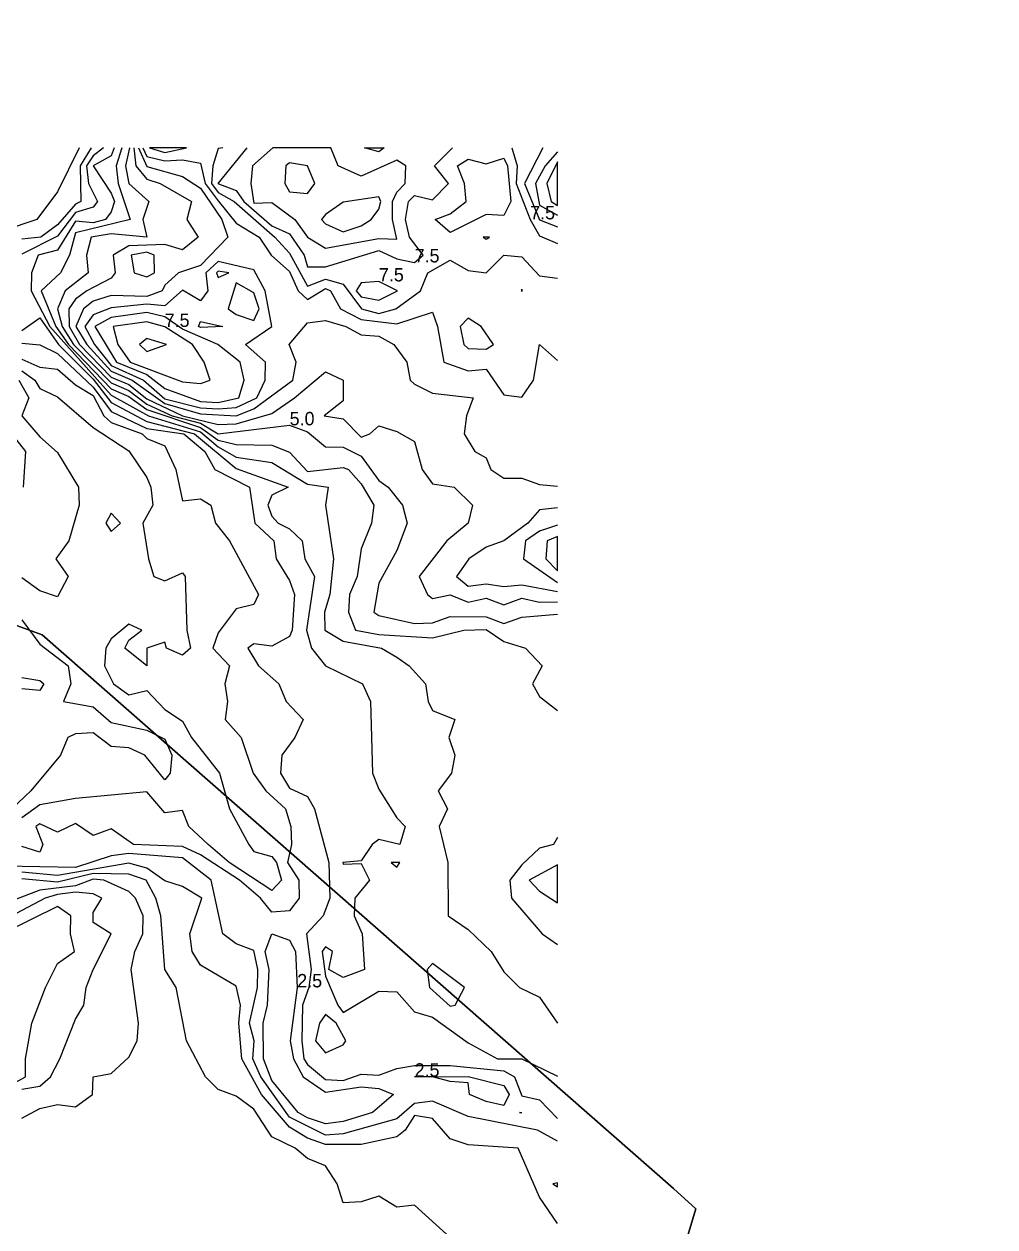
# Model space of a CAD drawing. Header units: metres. Extents: x 304729 to 308942, y 6403920 to 6405836.
# Drawn here: x 305620.2 to 305729, y 6404459.2 to 6404593.9 of the extents above; entities that cross this region are included whole.
import ezdxf

# ---------------------------------------------------------------- set-up
doc = ezdxf.new("R2010")
doc.units = ezdxf.units.M
for name, color, linetype in [('FASTIGHETSGRANSER', 7, 'Continuous'), ('HOJDKURVOR_GRUND', 4, 'Continuous'), ('HOJDKURVOR_STOD', 6, 'Continuous'), ('HOJDKURVOR_TEXT', 2, 'Continuous'), ('LILLEBY_4_8', 5, 'Continuous')]:
    doc.layers.add(name, color=color, linetype=linetype)

msp = doc.modelspace()

# ---------------------------------------------------------------- linework, layer by layer
at = {"layer": 'FASTIGHETSGRANSER'}
msp.add_lwpolyline([(305194.17, 6404796.311), (305248.461, 6404753.573), (305425.875, 6404616.253), (305445.572, 6404610.011), (305510.987, 6404589.282), (305538.828, 6404586.862), (305574.392, 6404542.914), (305622.258, 6404525.46), (305693.017, 6404463.466), (305695.515, 6404461.196), (305692.317, 6404450.639), (305682.784, 6404419.603), (305707.41, 6404408.206), (305733.318, 6404395.966)], dxfattribs=at)
at = {"layer": 'HOJDKURVOR_GRUND'}
for points in [[(305627.78, 6404580, 3), (305626.54, 6404578, 3), (305626.61, 6404574, 3), (305626, 6404573.69, 3), (305624, 6404571.39, 3), (305622.14, 6404570, 3), (305620, 6404569.8, 3)], [(305629.15, 6404580, 3.5), (305628, 6404579.1, 3.5), (305627.26, 6404578, 3.5), (305627.47, 6404576, 3.5), (305628.49, 6404574, 3.5), (305628, 6404573.37, 3.5), (305626, 6404572.78, 3.5), (305624, 6404570.13, 3.5), (305620, 6404568.1, 3.5)], [(305630.33, 6404580, 4), (305630, 6404579.1, 4), (305627.99, 6404578, 4), (305630, 6404574.94, 4), (305630.36, 6404574, 4), (305630, 6404572.86, 4), (305629.37, 6404572, 4), (305628, 6404571.6, 4), (305626, 6404571.81, 4), (305624, 6404568.57, 4), (305621.81, 6404568, 4), (305621.07, 6404566, 4), (305621.06, 6404564, 4), (305623.13, 6404560, 4), (305630, 6404552.33, 4), (305634.19, 6404550, 4), (305640, 6404548.21, 4), (305642, 6404546.54, 4), (305644, 6404545.38, 4), (305648, 6404544.79, 4), (305652, 6404542.34, 4), (305654.33, 6404542, 4), (305654, 6404540, 4), (305654.93, 6404534, 4), (305654.52, 6404530, 4), (305653.89, 6404528, 4), (305653.96, 6404526, 4), (305656, 6404524.76, 4), (305660.29, 6404524, 4), (305662, 6404522.96, 4), (305663.38, 6404522, 4), (305665.23, 6404520, 4), (305665.5, 6404518, 4), (305666, 6404517, 4), (305668.5, 6404516, 4), (305667.85, 6404514, 4), (305668.5, 6404512, 4), (305668.13, 6404510, 4), (305666.62, 6404508, 4), (305667.68, 6404506, 4), (305666.75, 6404504, 4), (305667.71, 6404500, 4), (305667.75, 6404494, 4), (305670, 6404492.5, 4), (305672.57, 6404490, 4), (305674, 6404487.75, 4), (305675.75, 6404486, 4), (305678, 6404484.89, 4), (305680, 6404482, 4)], [(305631.2, 6404580, 4.5), (305630.56, 6404578, 4.5), (305630.78, 6404576, 4.5), (305632.12, 6404572, 4.5), (305626, 6404570.48, 4.5), (305625.33, 6404568, 4.5), (305624.34, 6404566, 4.5), (305622.18, 6404564, 4.5), (305623.8, 6404560, 4.5), (305625.22, 6404558, 4.5), (305630, 6404553.01, 4.5), (305632, 6404552.17, 4.5), (305634, 6404550.7, 4.5), (305640, 6404548.7, 4.5), (305642, 6404547.27, 4.5), (305644, 6404546.8, 4.5), (305648, 6404546.73, 4.5), (305650, 6404545.95, 4.5), (305652, 6404543.77, 4.5), (305656, 6404544.21, 4.5), (305656.59, 6404544, 4.5), (305658, 6404542.4, 4.5), (305659.44, 6404540, 4.5), (305659.17, 6404538, 4.5), (305658, 6404535.11, 4.5), (305657.55, 6404532, 4.5), (305656.7, 6404530, 4.5), (305656.61, 6404528, 4.5), (305657.36, 6404526, 4.5), (305660, 6404525.51, 4.5), (305666, 6404525.15, 4.5), (305669.5, 6404526, 4.5), (305672, 6404526.09, 4.5), (305674, 6404524.75, 4.5), (305676.43, 6404524, 4.5), (305678.29, 6404522, 4.5), (305677.2, 6404520, 4.5), (305678, 6404518.57, 4.5), (305680, 6404517, 4.5)], [(305632.54, 6404580, 5.5), (305632.75, 6404578, 5.5), (305634, 6404576.49, 5.5), (305635.48, 6404576, 5.5), (305639, 6404574, 5.5), (305638.47, 6404572, 5.5), (305639.75, 6404570, 5.5), (305638, 6404568.6, 5.5), (305636, 6404569.2, 5.5), (305632, 6404569.03, 5.5), (305630.23, 6404568, 5.5), (305630.44, 6404566, 5.5), (305630, 6404565.41, 5.5), (305627.28, 6404564, 5.5), (305626, 6404563.06, 5.5), (305625.28, 6404562, 5.5), (305625.29, 6404560, 5.5), (305626.47, 6404558, 5.5), (305630, 6404554.35, 5.5), (305632, 6404553.52, 5.5), (305634, 6404551.91, 5.5), (305638, 6404550.02, 5.5), (305642, 6404549.04, 5.5), (305644, 6404549.1, 5.5), (305648, 6404550.27, 5.5), (305650.55, 6404552, 5.5), (305654, 6404554.94, 5.5), (305656, 6404554, 5.5), (305656, 6404551.67, 5.5), (305653.86, 6404550, 5.5), (305656, 6404549.67, 5.5), (305658, 6404547.61, 5.5), (305659, 6404548, 5.5), (305660, 6404548.9, 5.5), (305662, 6404548.25, 5.5), (305664, 6404547.14, 5.5), (305664.86, 6404544, 5.5), (305666, 6404542.4, 5.5), (305668.44, 6404542, 5.5), (305670.47, 6404540, 5.5), (305670, 6404538, 5.5), (305667.6, 6404536, 5.5), (305664.5, 6404532, 5.5), (305665.43, 6404530, 5.5), (305666, 6404529.53, 5.5), (305668, 6404529.95, 5.5), (305670, 6404529.12, 5.5), (305672, 6404529.57, 5.5), (305674, 6404528.82, 5.5), (305676, 6404529.58, 5.5), (305678, 6404529.14, 5.5), (305680, 6404529.17, 5.5)], [(305633.05, 6404580, 6), (305634, 6404577.94, 6), (305638, 6404576.79, 6), (305640, 6404575.5, 6), (305642.39, 6404572, 6), (305643.06, 6404570, 6), (305640, 6404566.83, 6), (305637.53, 6404566, 6), (305636, 6404564.63, 6), (305635.73, 6404564, 6), (305634, 6404563.36, 6), (305630, 6404563.47, 6), (305628, 6404562.84, 6), (305626.92, 6404562, 6), (305626.06, 6404560, 6), (305627.28, 6404558, 6), (305630, 6404554.99, 6), (305632.36, 6404554, 6), (305636, 6404551.39, 6), (305640, 6404550.22, 6), (305644, 6404550, 6), (305646, 6404550.77, 6), (305650.35, 6404554, 6), (305650.72, 6404556, 6), (305649.93, 6404558, 6), (305652, 6404560.42, 6), (305654, 6404560.69, 6), (305656.29, 6404560, 6), (305658, 6404559.08, 6), (305660, 6404558.91, 6), (305661.67, 6404558, 6), (305663.14, 6404556, 6), (305663.51, 6404554, 6), (305664, 6404553.53, 6), (305666, 6404552.53, 6), (305670.57, 6404552, 6), (305669.82, 6404550, 6), (305669.56, 6404548, 6), (305670.75, 6404546, 6), (305672, 6404545.29, 6), (305672.55, 6404544, 6), (305674, 6404543.02, 6), (305676, 6404543.02, 6), (305678, 6404542.31, 6), (305680, 6404542.13, 6)], [(305633.55, 6404580, 6.5), (305634, 6404579.03, 6.5), (305636, 6404578.55, 6.5), (305638, 6404578.65, 6.5), (305640, 6404578.29, 6.5), (305640.52, 6404576, 6.5), (305642, 6404574.08, 6.5), (305644, 6404571.56, 6.5), (305646.58, 6404570, 6.5), (305647.92, 6404568, 6.5), (305650, 6404566.16, 6.5), (305650.97, 6404564, 6.5), (305652, 6404563.01, 6.5), (305654, 6404564.27, 6.5), (305654.59, 6404564, 6.5), (305655.71, 6404562, 6.5), (305658, 6404560.79, 6.5), (305662, 6404560.29, 6.5), (305666, 6404561.6, 6.5), (305666.57, 6404560, 6.5), (305667.27, 6404556, 6.5), (305670, 6404555.05, 6.5), (305672, 6404555.21, 6.5), (305674, 6404552.36, 6.5), (305676, 6404552.08, 6.5), (305677.33, 6404554, 6.5), (305678, 6404558, 6.5), (305680, 6404556.2, 6.5)], [(305634.31, 6404580, 7), (305636, 6404579.49, 7), (305638.44, 6404580, 7), (305634.31, 6404580, 7)], [(305642.5, 6404580, 7), (305642, 6404579.92, 7), (305641.41, 6404578, 7), (305641.25, 6404576, 7), (305642, 6404575.02, 7), (305643.8, 6404574, 7), (305648.33, 6404570, 7), (305650, 6404568.22, 7), (305652, 6404564.54, 7), (305654, 6404565.31, 7), (305656, 6404564.73, 7), (305658.06, 6404562, 7), (305660, 6404561.45, 7), (305661.88, 6404562, 7), (305664.67, 6404564, 7), (305665.48, 6404566, 7), (305668, 6404567.43, 7), (305670, 6404566.26, 7), (305672, 6404566, 7), (305674, 6404568, 7), (305676, 6404567.8, 7), (305678, 6404565.69, 7), (305680, 6404565.43, 7)], [(305648.11, 6404580, 8), (305645.85, 6404578, 8), (305645.64, 6404576, 8), (305646, 6404573.82, 8), (305648, 6404573.88, 8), (305650.58, 6404572, 8), (305652, 6404570, 8), (305654, 6404568.79, 8), (305660, 6404569.87, 8), (305662, 6404569.78, 8), (305661.53, 6404572, 8), (305661.53, 6404574, 8), (305662, 6404575.03, 8), (305662.94, 6404576, 8), (305663, 6404578, 8), (305662, 6404578.64, 8), (305658, 6404576.84, 8), (305655.45, 6404578, 8), (305654.6, 6404580, 8), (305648.11, 6404580, 8)], [(305678.38, 6404580, 8), (305676.3, 6404576, 8), (305678, 6404571.96, 8), (305680, 6404571.16, 8)], [(305668, 6404570.53, 7), (305666.31, 6404572, 7), (305668, 6404572.61, 7), (305669.79, 6404574, 7), (305669.57, 6404576, 7), (305668.81, 6404578, 7), (305670, 6404578.74, 7), (305672, 6404578.22, 7), (305674, 6404578.86, 7), (305674.4, 6404578, 7), (305674.79, 6404574, 7), (305674, 6404572.43, 7), (305672, 6404572.56, 7), (305668, 6404570.53, 7)], [(305680, 6404579.56, 8.5), (305678.62, 6404578, 8.5), (305677.55, 6404576, 8.5), (305678, 6404573.58, 8.5), (305680, 6404572.46, 8.5)], [(305680, 6404578.46, 9), (305678.81, 6404576, 9), (305679.3, 6404574, 9), (305680, 6404573.56, 9), (305680, 6404578.46, 9)], [(305650, 6404575.07, 8.5), (305652, 6404574.89, 8.5), (305652.83, 6404576, 8.5), (305652, 6404578, 8.5), (305650, 6404578.32, 8.5), (305649.57, 6404578, 8.5), (305649.46, 6404576, 8.5), (305650, 6404575.07, 8.5)], [(305654, 6404571.5, 8.5), (305656, 6404570.59, 8.5), (305658, 6404571.27, 8.5), (305659.15, 6404572, 8.5), (305660, 6404573.16, 8.5), (305660.21, 6404574, 8.5), (305660, 6404574.53, 8.5), (305656, 6404573.94, 8.5), (305654, 6404572.55, 8.5), (305653.56, 6404572, 8.5), (305654, 6404571.5, 8.5)], [(305634, 6404565.58, 6), (305634.87, 6404566, 6), (305634.82, 6404568, 6), (305634, 6404568.33, 6), (305632.26, 6404568, 6), (305632.57, 6404566, 6), (305634, 6404565.58, 6)], [(305636, 6404551.91, 6.5), (305640, 6404550.91, 6.5), (305642, 6404550.78, 6.5), (305644, 6404550.93, 6.5), (305646.33, 6404552, 6.5), (305647.26, 6404554, 6.5), (305647.29, 6404556, 6.5), (305645.04, 6404558, 6.5), (305648, 6404560, 6.5), (305647.27, 6404564, 6.5), (305646, 6404566.36, 6.5), (305642, 6404567.27, 6.5), (305640.61, 6404566, 6.5), (305640.83, 6404564, 6.5), (305640, 6404562.87, 6.5), (305638, 6404564.08, 6.5), (305636, 6404562.31, 6.5), (305634, 6404562.51, 6.5), (305630, 6404562.08, 6.5), (305628, 6404561.31, 6.5), (305627.07, 6404560, 6.5), (305628.14, 6404558, 6.5), (305630, 6404555.63, 6.5), (305633.64, 6404554, 6.5), (305636, 6404551.91, 6.5)], [(305642, 6404565.49, 7), (305643.2, 6404566, 7), (305642, 6404566.19, 7), (305641.79, 6404566, 7), (305642, 6404565.49, 7)], [(305644, 6404561.35, 7), (305646, 6404560.67, 7), (305646.59, 6404562, 7), (305646, 6404563.78, 7), (305644, 6404564.91, 7), (305643.12, 6404562, 7), (305644, 6404561.35, 7)], [(305676, 6404563.93, 7), (305676, 6404564.2, 7), (305676, 6404563.93, 7)], [(305620, 6404559.57, 3.5), (305622, 6404560.99, 3.5), (305624.12, 6404558, 3.5), (305628, 6404554.09, 3.5), (305630, 6404551.48, 3.5), (305634, 6404549.35, 3.5), (305639.33, 6404548, 3.5), (305644, 6404544.1, 3.5), (305649.82, 6404542, 3.5), (305648, 6404541.13, 3.5), (305647.55, 6404540, 3.5), (305648, 6404538.76, 3.5), (305648.73, 6404538, 3.5), (305650, 6404537.33, 3.5), (305651.4, 6404536, 3.5), (305651.7, 6404534, 3.5), (305652.8, 6404532, 3.5), (305651.9, 6404526, 3.5), (305652.44, 6404524, 3.5), (305654, 6404522, 3.5), (305658.17, 6404520, 3.5), (305659.07, 6404518, 3.5), (305659.29, 6404510, 3.5), (305660, 6404508.18, 3.5), (305662, 6404505, 3.5), (305662.95, 6404504, 3.5), (305662.33, 6404502, 3.5), (305660, 6404502.55, 3.5), (305659.25, 6404502, 3.5), (305658, 6404500.18, 3.5), (305655.94, 6404500, 3.5), (305656, 6404499.79, 3.5), (305658, 6404499.86, 3.5), (305658.96, 6404498, 3.5), (305657.32, 6404496, 3.5), (305657.23, 6404494, 3.5), (305658.11, 6404492, 3.5), (305658.4, 6404488, 3.5), (305656, 6404487.11, 3.5), (305654.4, 6404488, 3.5), (305654.8, 6404490, 3.5), (305654, 6404490.53, 3.5), (305653.66, 6404490, 3.5), (305654, 6404487.25, 3.5), (305655.41, 6404484, 3.5), (305656, 6404483.17, 3.5), (305660, 6404485.56, 3.5), (305662, 6404485.5, 3.5), (305664, 6404483.25, 3.5), (305666, 6404482.67, 3.5), (305670, 6404479.78, 3.5), (305673.27, 6404478, 3.5), (305676, 6404478, 3.5), (305680, 6404476.07, 3.5)], [(305640, 6404551.6, 7), (305642, 6404551.5, 7), (305644.3, 6404552, 7), (305644.9, 6404554, 7), (305644.46, 6404556, 7), (305641.94, 6404558, 7), (305638, 6404559.72, 7), (305636, 6404561.08, 7), (305634, 6404561.57, 7), (305630, 6404561, 7), (305628.16, 6404560, 7), (305630.61, 6404556, 7), (305634, 6404554.62, 7), (305636, 6404553.08, 7), (305640, 6404551.6, 7)], [(305670, 6404557.55, 7), (305672, 6404557.45, 7), (305672.85, 6404558, 7), (305671.47, 6404560, 7), (305670, 6404560.93, 7), (305669.09, 6404560, 7), (305669.51, 6404558, 7), (305670, 6404557.55, 7)], [(305640, 6404559.88, 6.5), (305639.77, 6404560, 6.5), (305640, 6404560.56, 6.5), (305642.5, 6404560, 6.5), (305640, 6404559.88, 6.5)], [(305634, 6404557.19, 8), (305636.2, 6404558, 8), (305634, 6404558.67, 8), (305633.19, 6404558, 8), (305634, 6404557.19, 8)], [(305620, 6404558.14, 3), (305622, 6404557.95, 3), (305624, 6404556.97, 3), (305628, 6404553.2, 3), (305630, 6404550.48, 3), (305634, 6404548.59, 3), (305638.14, 6404548, 3), (305640.5, 6404546, 3), (305641.62, 6404544, 3), (305645.5, 6404542, 3), (305646.09, 6404538, 3), (305648.24, 6404536, 3), (305648.48, 6404534, 3), (305650, 6404531.58, 3), (305650.55, 6404530, 3), (305650.29, 6404526, 3), (305650, 6404525.28, 3), (305648, 6404524.21, 3), (305646, 6404524.48, 3), (305645.33, 6404524, 3), (305646.52, 6404522, 3), (305648.78, 6404520, 3), (305649.61, 6404518, 3), (305651.5, 6404516, 3), (305650.57, 6404514, 3), (305649.14, 6404512, 3), (305648.96, 6404510, 3), (305650, 6404508.32, 3), (305652, 6404507.38, 3), (305652.8, 6404506, 3), (305654.4, 6404500, 3), (305654.52, 6404496, 3), (305653.76, 6404494, 3), (305651.9, 6404492, 3), (305652.42, 6404488, 3), (305652.16, 6404486, 3), (305651.45, 6404484, 3), (305651.37, 6404480, 3), (305651.6, 6404478, 3), (305652, 6404477.38, 3), (305654, 6404475.67, 3), (305656, 6404475.56, 3), (305658, 6404476.27, 3), (305660, 6404476.18, 3), (305662, 6404476.93, 3), (305664, 6404477.27, 3), (305668, 6404477.24, 3), (305674, 6404476.67, 3), (305675.2, 6404476, 3), (305676, 6404473.86, 3), (305678, 6404473.41, 3), (305680, 6404471.33, 3)], [(305620, 6404555.05, 2), (305621.47, 6404554, 2), (305622, 6404553.06, 2), (305624, 6404552.13, 2), (305628, 6404548.7, 2), (305632, 6404546.1, 2), (305634, 6404543.09, 2), (305634.44, 6404542, 2), (305634.67, 6404540, 2), (305633.54, 6404538, 2), (305634.18, 6404534, 2), (305634.8, 6404532, 2), (305636, 6404531.54, 2), (305638, 6404532.43, 2), (305638.3, 6404532, 2), (305638.5, 6404526, 2), (305638.9, 6404524, 2), (305638, 6404523.22, 2), (305636.2, 6404524, 2), (305636, 6404524.67, 2), (305634, 6404524, 2), (305634, 6404522, 2), (305631.53, 6404524, 2), (305632, 6404524.89, 2), (305633.43, 6404526, 2), (305632, 6404526.67, 2), (305630, 6404525.04, 2), (305629.4, 6404524, 2), (305629.24, 6404522, 2), (305630.27, 6404520, 2), (305632, 6404518.75, 2), (305634, 6404519.25, 2), (305636, 6404517.13, 2), (305638, 6404515.82, 2), (305639, 6404514, 2), (305642.15, 6404510, 2), (305643.25, 6404506, 2), (305645.42, 6404502, 2), (305646, 6404501.23, 2), (305648, 6404500.66, 2), (305648.52, 6404500, 2), (305649.07, 6404498, 2), (305648, 6404496.84, 2), (305643.21, 6404500, 2), (305640.89, 6404502, 2), (305638.72, 6404504, 2), (305638, 6404505.8, 2), (305636, 6404505.56, 2), (305634, 6404507.88, 2), (305626, 6404507.14, 2), (305622, 6404506.43, 2), (305620, 6404505, 2)], [(305619.65, 6404554, 1.5), (305620.79, 6404552, 1.5), (305620, 6404550, 1.5), (305622, 6404547.66, 1.5), (305624, 6404545.9, 1.5), (305626.36, 6404542, 1.5), (305626.41, 6404540, 1.5), (305625.25, 6404536, 1.5), (305623.8, 6404534, 1.5), (305625.17, 6404532, 1.5), (305624, 6404529.75, 1.5), (305622, 6404530.4, 1.5), (305620, 6404531.87, 1.5)], [(305617.23, 6404550, 1), (305620.42, 6404546, 1), (305620.13, 6404542, 1)], [(305680, 6404539.7, 6), (305678, 6404539.46, 6), (305676.69, 6404538, 6), (305674, 6404536, 6), (305672, 6404535.3, 6), (305670.07, 6404534, 6), (305668.7, 6404532, 6), (305670, 6404530.94, 6), (305672, 6404531.19, 6), (305674, 6404530.9, 6), (305676, 6404531.07, 6), (305680, 6404530.34, 6)], [(305630, 6404537.04, 2), (305631.05, 6404538, 2), (305630, 6404539.1, 2), (305629.39, 6404538, 2), (305630, 6404537.04, 2)], [(305680, 6404537.75, 6.5), (305678, 6404537.07, 6.5), (305676.43, 6404536, 6.5), (305676.19, 6404534, 6.5), (305680, 6404531.35, 6.5)], [(305680, 6404536.48, 7), (305678.85, 6404536, 7), (305678.71, 6404534, 7), (305680, 6404532.64, 7), (305680, 6404536.48, 7)], [(305620, 6404527.17, 1.5), (305622, 6404524.44, 1.5), (305625.2, 6404522, 1.5), (305625.47, 6404520, 1.5), (305624.67, 6404518, 1.5), (305628, 6404517.43, 1.5), (305630, 6404515.67, 1.5), (305634, 6404514.79, 1.5), (305636, 6404513.81, 1.5), (305636.79, 6404512, 1.5), (305636.63, 6404510, 1.5), (305636, 6404509.23, 1.5), (305633.77, 6404512, 1.5), (305632, 6404512.82, 1.5), (305630, 6404512.99, 1.5), (305628, 6404514.5, 1.5), (305626, 6404514.38, 1.5), (305625.14, 6404514, 1.5), (305624.32, 6404512, 1.5), (305621, 6404508, 1.5), (305618.87, 6404506, 1.5)], [(305620, 6404520.69, 1), (305622, 6404520.36, 1), (305622.48, 6404520, 1), (305622, 6404519.24, 1), (305620, 6404519.42, 1)], [(305680, 6404502.8, 4.5), (305679.56, 6404502, 4.5), (305678, 6404501.6, 4.5), (305676, 6404499.74, 4.5), (305674.66, 6404498, 4.5), (305674.86, 6404496, 4.5), (305678.29, 6404492, 4.5), (305680, 6404490.8, 4.5)], [(305680, 6404468.78, 3), (305677.78, 6404470, 3), (305670, 6404471.53, 3), (305666, 6404473.25, 3), (305664, 6404472.99, 3), (305662, 6404471.28, 3), (305656, 6404469.59, 3), (305654, 6404469.44, 3), (305650, 6404471.46, 3), (305646.77, 6404476, 3), (305645.88, 6404478, 3), (305646.02, 6404480, 3), (305645.52, 6404482, 3), (305646.38, 6404486, 3), (305646.44, 6404488, 3), (305646, 6404490.14, 3), (305644, 6404490.88, 3), (305642.5, 6404492, 3), (305641.21, 6404498, 3), (305638, 6404500.49, 3), (305632, 6404500.98, 3), (305630, 6404500.74, 3), (305626, 6404499.44, 3), (305618, 6404499.57, 3)], [(305680, 6404459.56, 3.5), (305678, 6404462.5, 3.5), (305675.6, 6404468, 3.5), (305670, 6404468.36, 3.5), (305668, 6404469.04, 3.5), (305666, 6404471.33, 3.5), (305664, 6404471.64, 3.5), (305662.94, 6404470, 3.5), (305662, 6404469.26, 3.5), (305658, 6404468.41, 3.5), (305654, 6404468.4, 3.5), (305652, 6404469.12, 3.5), (305650, 6404470.34, 3.5), (305646.85, 6404474, 3.5), (305644.66, 6404478, 3.5), (305644.31, 6404482, 3.5), (305644.48, 6404484, 3.5), (305644, 6404486.14, 3.5), (305640, 6404488.47, 3.5), (305639.07, 6404490, 3.5), (305638.81, 6404492, 3.5), (305640.16, 6404496, 3.5), (305638, 6404497.29, 3.5), (305636, 6404497.92, 3.5), (305634, 6404499.34, 3.5), (305632, 6404499.92, 3.5), (305624, 6404498.52, 3.5), (305620, 6404498.89, 3.5)], [(305662, 6404499.47, 4), (305662.33, 6404500, 4), (305661.38, 6404500, 4), (305662, 6404499.47, 4)], [(305620, 6404471.35, 4.5), (305622, 6404472.42, 4.5), (305624, 6404472.88, 4.5), (305626, 6404472.62, 4.5), (305627.9, 6404474, 4.5), (305628, 6404476, 4.5), (305630, 6404476.36, 4.5), (305632, 6404478.2, 4.5), (305632.9, 6404480, 4.5), (305633.08, 6404482, 4.5), (305632.25, 6404488, 4.5), (305632.65, 6404490, 4.5), (305633.55, 6404492, 4.5), (305633.59, 6404494, 4.5), (305632.72, 6404496, 4.5), (305632, 6404496.74, 4.5), (305629.18, 6404498, 4.5), (305628, 6404498.12, 4.5), (305626, 6404497.37, 4.5), (305622, 6404496.88, 4.5), (305618, 6404495.35, 4.5)], [(305668, 6404458, 4), (305664, 6404461.6, 4), (305662, 6404461.4, 4), (305660, 6404462.62, 4), (305658, 6404462, 4), (305656, 6404461.86, 4), (305655.33, 6404464, 4), (305654, 6404466, 4), (305652, 6404466.83, 4), (305650.6, 6404468, 4), (305648, 6404469.27, 4), (305646, 6404472.37, 4), (305644, 6404473.82, 4), (305642, 6404474.57, 4), (305640.57, 6404476, 4), (305638.44, 6404480, 4), (305637.28, 6404486, 4), (305636, 6404488, 4), (305635.56, 6404494, 4), (305635, 6404496, 4), (305633.93, 6404498, 4), (305632, 6404498.66, 4), (305630, 6404498.73, 4), (305628, 6404498.74, 4), (305624, 6404497.77, 4), (305620, 6404498.14, 4)], [(305616, 6404473.61, 5.5), (305620.4, 6404476, 5.5), (305620.4, 6404478, 5.5), (305621.1, 6404482, 5.5), (305622.64, 6404486, 5.5), (305624, 6404488.67, 5.5), (305625.88, 6404490, 5.5), (305625.44, 6404492, 5.5), (305625.5, 6404494, 5.5), (305624, 6404495.07, 5.5), (305618, 6404492.12, 5.5)], [(305668, 6404483.88, 4), (305668.55, 6404484, 4), (305669.58, 6404486, 4), (305666, 6404488.69, 4), (305665.42, 6404488, 4), (305665.67, 6404486, 4), (305668, 6404483.88, 4)], [(305654, 6404478.69, 3.5), (305656, 6404479.56, 3.5), (305656.31, 6404480, 3.5), (305655.22, 6404482, 3.5), (305654, 6404482.96, 3.5), (305653.33, 6404482, 3.5), (305652.9, 6404480, 3.5), (305654, 6404478.69, 3.5)], [(305680, 6404464.12, 3.5), (305679.5, 6404464, 3.5), (305680, 6404463.67, 3.5), (305680, 6404464.12, 3.5)]]:
    msp.add_polyline3d(points, dxfattribs=at)
at = {"layer": 'HOJDKURVOR_STOD'}
for points in [[(305626.41, 6404580, 2.5), (305624, 6404575.08, 2.5), (305621.67, 6404572, 2.5), (305618, 6404570.76, 2.5)], [(305632.04, 6404580, 5), (305631.6, 6404578, 5), (305632, 6404576, 5), (305634.22, 6404574, 5), (305633.57, 6404572, 5), (305634, 6404570, 5), (305630, 6404570.4, 5), (305627.78, 6404570, 5), (305627.26, 6404568, 5), (305627.44, 6404566, 5), (305624.86, 6404564, 5), (305624, 6404562, 5), (305624.53, 6404560, 5), (305625.77, 6404558, 5), (305630, 6404553.69, 5), (305632, 6404552.85, 5), (305634, 6404551.3, 5), (305636.82, 6404550, 5), (305640, 6404549.18, 5), (305642, 6404548, 5), (305650, 6404548.94, 5), (305652, 6404548.22, 5), (305654, 6404546.53, 5), (305656, 6404546.48, 5), (305658, 6404545.49, 5), (305660, 6404542.76, 5), (305661.03, 6404542, 5), (305662.64, 6404540, 5), (305663.17, 6404538, 5), (305662, 6404534.91, 5), (305660, 6404531.25, 5), (305659.44, 6404528, 5), (305660, 6404527.65, 5), (305664, 6404526.76, 5), (305666, 6404526.81, 5), (305668, 6404527.52, 5), (305672, 6404527.51, 5), (305674, 6404526.74, 5), (305676, 6404527.45, 5), (305680, 6404527.81, 5)], [(305645.21, 6404580, 7.5), (305641.97, 6404576, 7.5), (305644, 6404575.24, 7.5), (305644.85, 6404574, 7.5), (305648, 6404571.26, 7.5), (305650, 6404570.39, 7.5), (305651.62, 6404568, 7.5), (305652, 6404566.7, 7.5), (305654, 6404566.68, 7.5), (305660, 6404568.53, 7.5), (305662, 6404567.57, 7.5), (305664, 6404567.18, 7.5), (305664.95, 6404568, 7.5), (305663.41, 6404570, 7.5), (305662.99, 6404572, 7.5), (305663.33, 6404574, 7.5), (305664, 6404574.68, 7.5), (305666, 6404574.19, 7.5), (305667.81, 6404576, 7.5), (305666.23, 6404578, 7.5), (305668.23, 6404580, 7.5)], [(305660.59, 6404580, 7.5), (305660, 6404579.55, 7.5), (305658.38, 6404580, 7.5), (305660.59, 6404580, 7.5)], [(305674.9, 6404580, 7.5), (305675.49, 6404578, 7.5), (305675.37, 6404576, 7.5), (305676.94, 6404572, 7.5), (305678, 6404570.15, 7.5), (305680, 6404569.29, 7.5)], [(305672, 6404569.78, 7.5), (305672.38, 6404570, 7.5), (305671.68, 6404570, 7.5), (305672, 6404569.78, 7.5)], [(305658, 6404563.34, 7.5), (305660, 6404562.95, 7.5), (305662.09, 6404564, 7.5), (305660, 6404565.05, 7.5), (305658, 6404564.88, 7.5), (305657.47, 6404564, 7.5), (305658, 6404563.34, 7.5)], [(305638, 6404553.82, 7.5), (305640, 6404553.62, 7.5), (305641.11, 6404554, 7.5), (305640.42, 6404556, 7.5), (305639.1, 6404558, 7.5), (305636, 6404559.96, 7.5), (305634, 6404560.51, 7.5), (305630.24, 6404560, 7.5), (305630.76, 6404558, 7.5), (305632.12, 6404556, 7.5), (305638, 6404553.82, 7.5)], [(305620, 6404556.36, 2.5), (305622, 6404555.45, 2.5), (305624, 6404555.24, 2.5), (305626, 6404553.49, 2.5), (305628, 6404552.26, 2.5), (305629.17, 6404550, 2.5), (305630, 6404549.27, 2.5), (305633.48, 6404548, 2.5), (305634, 6404547.48, 2.5), (305636, 6404546.64, 2.5), (305637.24, 6404544, 2.5), (305638, 6404540.5, 2.5), (305640, 6404540.7, 2.5), (305641.17, 6404540, 2.5), (305641.68, 6404538, 2.5), (305643.27, 6404536, 2.5), (305646.52, 6404530, 2.5), (305646, 6404528.86, 2.5), (305644, 6404528.38, 2.5), (305642, 6404525.7, 2.5), (305641.39, 6404524, 2.5), (305643.26, 6404522, 2.5), (305642.75, 6404520, 2.5), (305643.05, 6404518, 2.5), (305642.79, 6404516, 2.5), (305644.57, 6404514, 2.5), (305645.93, 6404510, 2.5), (305647.32, 6404508, 2.5), (305649.52, 6404506, 2.5), (305650.15, 6404504, 2.5), (305650.21, 6404502, 2.5), (305649.75, 6404500, 2.5), (305651.03, 6404498, 2.5), (305651.07, 6404496, 2.5), (305650, 6404494.58, 2.5), (305648, 6404494.42, 2.5), (305646.72, 6404496, 2.5), (305644.37, 6404498, 2.5), (305640, 6404500.85, 2.5), (305638, 6404501.77, 2.5), (305632.5, 6404502, 2.5), (305630, 6404503.75, 2.5), (305628, 6404503, 2.5), (305626, 6404504.35, 2.5), (305624, 6404503.4, 2.5), (305622, 6404504.3, 2.5), (305621.58, 6404504, 2.5), (305622.35, 6404502, 2.5), (305622, 6404501.14, 2.5), (305620, 6404501.79, 2.5)], [(305680, 6404499.71, 5), (305676.82, 6404498, 5), (305678, 6404496.76, 5), (305680, 6404495.47, 5), (305680, 6404499.71, 5)], [(305620, 6404474.59, 5), (305622, 6404474.95, 5), (305623.19, 6404476, 5), (305624.26, 6404478, 5), (305626, 6404482.44, 5), (305626.93, 6404484, 5), (305627.2, 6404486, 5), (305628, 6404488, 5), (305630, 6404492, 5), (305628, 6404493.25, 5), (305628, 6404494.4, 5), (305628.96, 6404496, 5), (305628, 6404496.46, 5), (305626, 6404496.68, 5), (305624, 6404496.4, 5), (305622.62, 6404496, 5), (305618, 6404493.57, 5)], [(305652, 6404471.39, 2.5), (305650.95, 6404472, 2.5), (305648, 6404475.59, 2.5), (305647.06, 6404478, 2.5), (305647.03, 6404482, 2.5), (305647.52, 6404484, 2.5), (305647.72, 6404488, 2.5), (305647.25, 6404490, 2.5), (305648, 6404492, 2.5), (305650, 6404491.27, 2.5), (305650.67, 6404490, 2.5), (305650.85, 6404486, 2.5), (305650.05, 6404480, 2.5), (305650.42, 6404478, 2.5), (305651.51, 6404476, 2.5), (305654, 6404474.28, 2.5), (305658, 6404474.86, 2.5), (305660, 6404474.67, 2.5), (305661.64, 6404474, 2.5), (305659.28, 6404472, 2.5), (305656, 6404470.99, 2.5), (305654, 6404470.71, 2.5), (305652, 6404471.39, 2.5)], [(305672, 6404473.23, 2.5), (305670.16, 6404474, 2.5), (305670, 6404475.33, 2.5), (305668, 6404475.45, 2.5), (305666, 6404476, 2.5), (305664, 6404476, 2.5), (305670, 6404476.02, 2.5), (305674, 6404475, 2.5), (305674.6, 6404474, 2.5), (305674, 6404472.76, 2.5), (305672, 6404473.23, 2.5)], [(305676, 6404471.94, 2.5), (305675.75, 6404472, 2.5), (305676, 6404471.94, 2.5)]]:
    msp.add_polyline3d(points, dxfattribs=at)
at = {"layer": 'LILLEBY_4_8'}
msp.add_lwpolyline([(305682.784, 6404419.603), (305692.317, 6404450.639), (305695.515, 6404461.196), (305693.017, 6404463.466), (305622.258, 6404525.46), (305574.392, 6404542.914), (305538.828, 6404586.862), (305510.987, 6404589.282), (305513.117, 6404520.357), (305513.434, 6404518.694), (305513.92, 6404517.072), (305514.569, 6404515.508), (305515.373, 6404514.018), (305516.326, 6404512.619), (305517.417, 6404511.324), (305518.634, 6404510.147), (305519.965, 6404509.1), (305521.396, 6404508.195), (305568.066, 6404482.343), (305592.017, 6404469.243), (305628.885, 6404449.082), (305682.784, 6404419.603)], close=True, dxfattribs=at)

# ---------------------------------------------------------------- texts
at = {"layer": 'HOJDKURVOR_TEXT'}
for s, p in [('7.5', (305676.94, 6404572, 7.5)), ('7.5', (305664, 6404567.18, 7.5)), ('7.5', (305660, 6404565.05, 7.5)), ('7.5', (305636, 6404559.96, 7.5)), ('5.0', (305650, 6404548.94, 5)), ('2.5', (305650.85, 6404486, 2.5)), ('2.5', (305664, 6404476, 2.5))]:
    msp.add_text(s, height=1.5, dxfattribs=at).set_placement(p)

doc.saveas('drawing.dxf')
